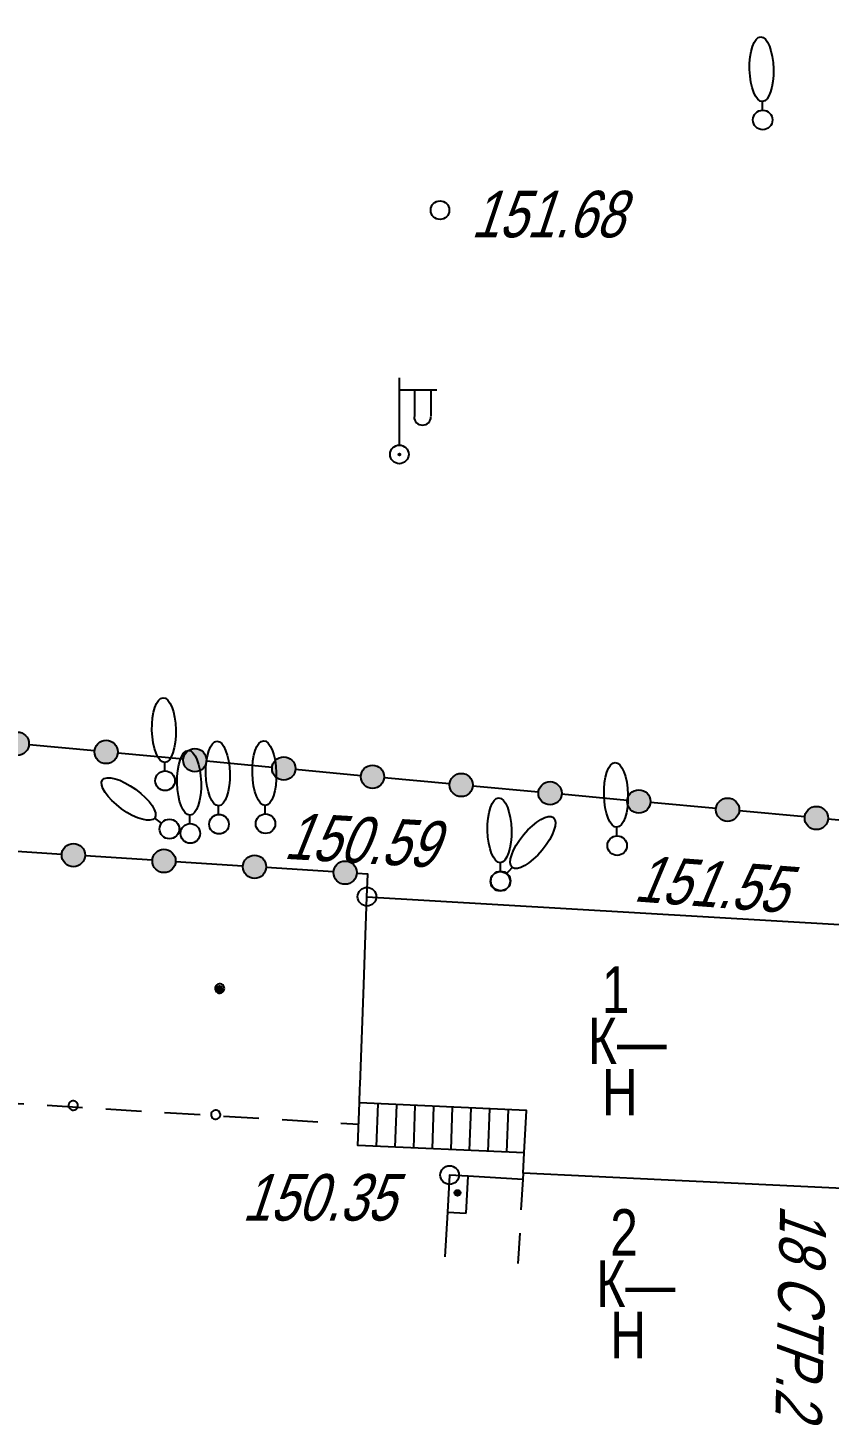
# Model space of a CAD drawing. Header units: metres. Extents: x 4400 to 4556, y 11262 to 11402.
# Drawn here: x 4448.93 to 4466.12, y 11265.99 to 11296.01 of the extents above; entities that cross this region are included whole.
import ezdxf
from ezdxf.enums import TextEntityAlignment as Align

# ---------------------------------------------------------------- set-up
doc = ezdxf.new("R2010")
doc.units = ezdxf.units.M
doc.header["$MEASUREMENT"] = 0
for name, color, linetype, lineweight in [('Внутреннее заполнение', 7, 'Continuous', 25), ('Горизонтали', 7, 'Continuous', 25), ('Граница улицы', 7, 'Continuous', 25), ('Здания', 7, 'Continuous', 25), ('Крыльца', 7, 'Continuous', 25), ('Навесы', 7, 'Continuous', 25), ('Номер дома', 7, 'Continuous', 25), ('Ограды', 7, 'Continuous', 25), ('Отдельно стоящее дерево', 7, 'Continuous', 25), ('Фонари', 7, 'Continuous', 25), ('Части зданий', 7, 'Continuous', 25)]:
    doc.layers.add(name, color=color, linetype=linetype, lineweight=lineweight)
doc.styles.add('Style-RUSSIAN_1251', font='RUSSIAN_1251.shx')
doc.styles.add('Style-RUSSIAN_1251 I 0.32289', font='RUSSIAN_1251.shx', dxfattribs={"oblique": 18.5})

# ---------------------------------------------------------------- blocks, each defined once
blk = doc.blocks.new('PIKET_116')
at = {"layer": 'Горизонтали', "color": 7, "linetype": 'Continuous', "lineweight": 25}
blk.add_arc((0, 0), 0.2, 0, 360, dxfattribs=at)
blk = doc.blocks.new('FONAR5_3')
at = {"layer": 'Фонари', "color": 7, "linetype": 'Continuous', "lineweight": 25}
for p, q in [((0.003, 0.2), (0.003, 1.641)), ((0.017, 1.388), (0.805, 1.388)), ((0.322, 1.371), (0.322, 0.816)), ((0.676, 1.378), (0.676, 0.823))]:
    blk.add_line(p, q, dxfattribs=at)
for centre, radius, start, end in [((0.496, 0.809), 0.181, 180, 0), ((0, 0), 0.2, 0, 360), ((0, 0), 0.02, 0, 360)]:
    blk.add_arc(centre, radius, start, end, dxfattribs=at)
blk = doc.blocks.new('PIKET_117')
at = {"layer": 'Горизонтали', "color": 7, "linetype": 'Continuous', "lineweight": 25}
blk.add_arc((0, 0), 0.2, 0, 360, dxfattribs=at)
blk = doc.blocks.new('TOCSKA_5')
at = {"layer": 'Навесы', "linetype": 'Continuous', "lineweight": 25}
h = blk.add_hatch(color=7, dxfattribs=at)
edge = h.paths.add_edge_path()
edge.add_arc((0, 0), 0.0625, 0, 360)
at = {"layer": 'Навесы', "color": 7, "linetype": 'Continuous', "lineweight": 25}
blk.add_circle((0, 0), 0.0625, dxfattribs=at)
blk = doc.blocks.new('msdElementTypeLineString_63')
at = {"layer": 'Части зданий', "color": 7, "linetype": 'Continuous', "lineweight": 25}
for p, q in [((0.104, 1.802), (0.066, 1.151)), ((0.038, 0.651), (0, 0))]:
    blk.add_line(p, q, dxfattribs=at)
blk = doc.blocks.new('TOCSKA_6')
at = {"layer": 'Части зданий', "linetype": 'Continuous', "lineweight": 25}
h = blk.add_hatch(color=7, dxfattribs=at)
edge = h.paths.add_edge_path()
edge.add_arc((0, 0), 0.0625, 0, 360)
at = {"layer": 'Части зданий', "color": 7, "linetype": 'Continuous', "lineweight": 25}
blk.add_circle((0, 0), 0.0625, dxfattribs=at)
blk = doc.blocks.new('PIKET_214')
at = {"layer": 'Горизонтали', "color": 7, "linetype": 'Continuous', "lineweight": 25}
blk.add_arc((-0.00001, 0.00028), 0.2, 0, 359.999994, dxfattribs=at)
blk = doc.blocks.new('msdElementTypeLine_6')
at = {"layer": 'Навесы', "color": 7, "linetype": 'Continuous', "lineweight": 25}
for p, q in [((0.001, 1.306), (0.382, 1.283)), ((0.881, 1.252), (1.644, 1.206)), ((2.143, 1.176), (2.906, 1.129)), ((3.405, 1.099), (4.168, 1.052)), ((4.667, 1.022), (5.43, 0.976)), ((5.929, 0.945), (6.691, 0.899)), ((7.191, 0.868), (7.953, 0.822)), ((8.452, 0.792), (9.215, 0.745)), ((9.714, 0.715), (10.477, 0.668)), ((10.976, 0.638), (11.739, 0.592)), ((12.238, 0.561), (13.001, 0.515)), ((13.5, 0.484), (14.262, 0.438)), ((14.762, 0.408), (15.524, 0.361)), ((16.023, 0.331), (16.786, 0.284)), ((17.285, 0.254), (18.048, 0.208)), ((18.547, 0.177), (19.31, 0.131)), ((19.809, 0.1), (20.572, 0.054)), ((21.071, 0.024), (21.452, 0))]:
    blk.add_line(p, q, dxfattribs=at)
blk = doc.blocks.new('DEREVO_226')
at = {"layer": 'Отдельно стоящее дерево', "color": 7, "linetype": 'Continuous', "lineweight": 25, "flags": 128}
blk.add_lwpolyline([(-0.007, 0.21), (-0.007, 0.393)], dxfattribs=at)
at = {"layer": 'Отдельно стоящее дерево', "color": 7, "linetype": 'Continuous', "lineweight": 25}
blk.add_arc((0, 0), 0.21, 0, 359.99999, dxfattribs=at)
blk.add_ellipse((-0.0255, 1.088), major_axis=(-0.0185, 0.695), ratio=0.3698286, dxfattribs=at)
blk = doc.blocks.new('DEREVO_227')
at = {"layer": 'Отдельно стоящее дерево', "color": 7, "linetype": 'Continuous', "lineweight": 25, "flags": 128}
blk.add_lwpolyline([(-0.007, 0.21), (-0.007, 0.393)], dxfattribs=at)
at = {"layer": 'Отдельно стоящее дерево', "color": 7, "linetype": 'Continuous', "lineweight": 25}
blk.add_arc((0, 0), 0.21, 0, 360, dxfattribs=at)
blk.add_ellipse((-0.025, 1.088), major_axis=(-0.019, 0.695), ratio=0.369829, dxfattribs=at)
blk = doc.blocks.new('DEREVO_228')
at = {"layer": 'Отдельно стоящее дерево', "color": 7, "linetype": 'Continuous', "lineweight": 25, "flags": 128}
blk.add_lwpolyline([(-0.007, 0.21), (-0.007, 0.393)], dxfattribs=at)
at = {"layer": 'Отдельно стоящее дерево', "color": 7, "linetype": 'Continuous', "lineweight": 25}
blk.add_arc((0, 0), 0.21, 0, 359.99999, dxfattribs=at)
blk.add_ellipse((-0.0255, 1.088), major_axis=(-0.0185, 0.695), ratio=0.3698286, dxfattribs=at)
blk = doc.blocks.new('DEREVO_229')
at = {"layer": 'Отдельно стоящее дерево', "color": 7, "linetype": 'Continuous', "lineweight": 25, "flags": 128}
blk.add_lwpolyline([(-0.007, 0.21), (-0.007, 0.393)], dxfattribs=at)
at = {"layer": 'Отдельно стоящее дерево', "color": 7, "linetype": 'Continuous', "lineweight": 25}
blk.add_arc((0, 0), 0.21, 0, 359.99999, dxfattribs=at)
blk.add_ellipse((-0.0255, 1.088), major_axis=(-0.0185, 0.695), ratio=0.3698286, dxfattribs=at)
blk = doc.blocks.new('DEREVO_230')
at = {"layer": 'Отдельно стоящее дерево', "color": 7, "linetype": 'Continuous', "lineweight": 25, "flags": 128}
blk.add_lwpolyline([(-0.007, 0.21), (-0.007, 0.393)], dxfattribs=at)
at = {"layer": 'Отдельно стоящее дерево', "color": 7, "linetype": 'Continuous', "lineweight": 25}
blk.add_arc((0, 0), 0.21, 0, 359.99999, dxfattribs=at)
blk.add_ellipse((-0.0255, 1.088), major_axis=(-0.0185, 0.695), ratio=0.3698286, dxfattribs=at)
blk = doc.blocks.new('DEREVO_231')
at = {"layer": 'Отдельно стоящее дерево', "color": 7, "linetype": 'Continuous', "lineweight": 25, "flags": 128}
blk.add_lwpolyline([(-0.007, 0.21), (-0.007, 0.393)], dxfattribs=at)
at = {"layer": 'Отдельно стоящее дерево', "color": 7, "linetype": 'Continuous', "lineweight": 25}
blk.add_arc((0, 0), 0.21, 0, 360, dxfattribs=at)
blk.add_ellipse((-0.025, 1.088), major_axis=(-0.019, 0.695), ratio=0.369829, dxfattribs=at)
blk = doc.blocks.new('DEREVO_232')
at = {"layer": 'Отдельно стоящее дерево', "color": 7, "linetype": 'Continuous', "lineweight": 25, "flags": 128}
blk.add_lwpolyline([(-0.007, 0.21), (-0.007, 0.393)], dxfattribs=at)
at = {"layer": 'Отдельно стоящее дерево', "color": 7, "linetype": 'Continuous', "lineweight": 25}
blk.add_arc((0, 0), 0.21, 0, 359.99999, dxfattribs=at)
blk.add_ellipse((-0.0255, 1.088), major_axis=(-0.0185, 0.695), ratio=0.3698286, dxfattribs=at)
blk = doc.blocks.new('DEREVO_233')
at = {"layer": 'Отдельно стоящее дерево', "color": 7, "linetype": 'Continuous', "lineweight": 25, "flags": 128}
blk.add_lwpolyline([(-0.007, 0.21), (-0.007, 0.393)], dxfattribs=at)
at = {"layer": 'Отдельно стоящее дерево', "color": 7, "linetype": 'Continuous', "lineweight": 25}
blk.add_arc((0, 0), 0.21, 0, 359.99999, dxfattribs=at)
blk.add_ellipse((-0.0255, 1.088), major_axis=(-0.0185, 0.695), ratio=0.3698286, dxfattribs=at)
blk = doc.blocks.new('DEREVO_250')
at = {"layer": 'Отдельно стоящее дерево', "color": 7, "linetype": 'Continuous', "lineweight": 25, "flags": 128}
blk.add_lwpolyline([(-0.007, 0.21), (-0.007, 0.393)], dxfattribs=at)
at = {"layer": 'Отдельно стоящее дерево', "color": 7, "linetype": 'Continuous', "lineweight": 25}
blk.add_arc((0, 0), 0.21, 0, 360, dxfattribs=at)
blk.add_ellipse((-0.025, 1.088), major_axis=(-0.019, 0.695), ratio=0.369829, dxfattribs=at)
blk = doc.blocks.new('msdElementTypeLineString_83')
at = {"layer": 'Ограды', "linetype": 'Continuous', "lineweight": 25}
h = blk.add_hatch(color=7, dxfattribs=at)
edge = h.paths.add_edge_path()
edge.add_arc((1.963, 5.602), 0.25, 0, 360)
h = blk.add_hatch(color=7, dxfattribs=at)
edge = h.paths.add_edge_path()
edge.add_arc((3.908, 5.476), 0.25, 0, 360)
h = blk.add_hatch(color=7, dxfattribs=at)
edge = h.paths.add_edge_path()
edge.add_arc((5.853, 5.351), 0.25, 0, 360)
h = blk.add_hatch(color=7, dxfattribs=at)
edge = h.paths.add_edge_path()
edge.add_arc((7.798, 5.226), 0.25, 0, 360)
h = blk.add_hatch(color=7, dxfattribs=at)
edge = h.paths.add_edge_path()
edge.add_arc((0.559, 5.112), 0.25, 0, 360)
h = blk.add_hatch(color=7, dxfattribs=at)
edge = h.paths.add_edge_path()
edge.add_arc((9.742, 5.1), 0.25, 0, 360)
h = blk.add_hatch(color=7, dxfattribs=at)
edge = h.paths.add_edge_path()
edge.add_arc((11.687, 4.975), 0.25, 0, 360)
h = blk.add_hatch(color=7, dxfattribs=at)
edge = h.paths.add_edge_path()
edge.add_arc((13.632, 4.849), 0.25, 0, 360)
h = blk.add_hatch(color=7, dxfattribs=at)
edge = h.paths.add_edge_path()
edge.add_arc((15.577, 4.724), 0.25, 0, 360)
h = blk.add_hatch(color=7, dxfattribs=at)
edge = h.paths.add_edge_path()
edge.add_arc((17.522, 4.598), 0.25, 0, 360)
h = blk.add_hatch(color=7, dxfattribs=at)
edge = h.paths.add_edge_path()
edge.add_arc((19.467, 4.473), 0.25, 0, 360)
h = blk.add_hatch(color=7, dxfattribs=at)
edge = h.paths.add_edge_path()
edge.add_arc((21.411, 4.347), 0.25, 0, 360)
h = blk.add_hatch(color=7, dxfattribs=at)
edge = h.paths.add_edge_path()
edge.add_arc((0.436, 3.167), 0.25, 0, 360)
h = blk.add_hatch(color=7, dxfattribs=at)
edge = h.paths.add_edge_path()
edge.add_arc((0.313, 1.222), 0.25, 0, 360)
at = {"layer": 'Ограды', "color": 7, "linetype": 'Continuous', "lineweight": 25}
for p, q in [((3.659, 5.493), (2.213, 5.586)), ((5.604, 5.367), (4.158, 5.46)), ((7.548, 5.242), (6.102, 5.335)), ((9.493, 5.116), (8.047, 5.209)), ((0.544, 4.863), (0.452, 3.417)), ((11.438, 4.991), (9.992, 5.084)), ((13.383, 4.865), (11.937, 4.958)), ((17.272, 4.614), (15.827, 4.708)), ((19.217, 4.489), (17.771, 4.582)), ((21.162, 4.363), (19.716, 4.457)), ((0.42, 2.918), (0.328, 1.472)), ((0.297, 0.973), (0.251, 0.25))]:
    blk.add_line(p, q, dxfattribs=at)
at = {"layer": 'Ограды', "color": 7, "linetype": 'Continuous', "lineweight": 25, "flags": 128}
for points in [[(1.714, 5.618), (1.348, 5.642), (0.596, 5.69), (0.575, 5.362)], [(15.328, 4.74), (14.469, 4.795), (13.882, 4.833)], [(21.88, 3.83), (21.899, 4.316), (21.661, 4.331)]]:
    blk.add_lwpolyline(points, dxfattribs=at)
at = {"layer": 'Ограды', "color": 7, "linetype": 'Continuous', "lineweight": 25}
for centre in [(1.963, 5.602), (1.963, 5.602), (3.908, 5.476), (3.908, 5.476), (5.853, 5.351), (5.853, 5.351), (7.798, 5.226), (7.798, 5.226), (0.559, 5.112), (0.559, 5.112), (9.742, 5.1), (9.742, 5.1), (11.687, 4.975), (11.687, 4.975), (13.632, 4.849), (13.632, 4.849), (15.577, 4.724), (15.577, 4.724), (17.522, 4.598), (17.522, 4.598), (19.467, 4.473), (19.467, 4.473), (21.411, 4.347), (21.411, 4.347), (0.436, 3.167), (0.436, 3.167), (0.313, 1.222), (0.313, 1.222)]:
    blk.add_circle(centre, 0.25, dxfattribs=at)
blk = doc.blocks.new('msdElementTypeLineString_84')
at = {"layer": 'Ограды', "linetype": 'Continuous', "lineweight": 25}
h = blk.add_hatch(color=7, dxfattribs=at)
edge = h.paths.add_edge_path()
edge.add_arc((8.77, 6.171), 0.25, 0, 360)
h = blk.add_hatch(color=7, dxfattribs=at)
edge = h.paths.add_edge_path()
edge.add_arc((10.676, 5.994), 0.25, 0, 360)
h = blk.add_hatch(color=7, dxfattribs=at)
edge = h.paths.add_edge_path()
edge.add_arc((12.582, 5.817), 0.25, 0, 360)
h = blk.add_hatch(color=7, dxfattribs=at)
edge = h.paths.add_edge_path()
edge.add_arc((14.488, 5.639), 0.25, 0, 360)
h = blk.add_hatch(color=7, dxfattribs=at)
edge = h.paths.add_edge_path()
edge.add_arc((16.394, 5.462), 0.25, 0, 360)
h = blk.add_hatch(color=7, dxfattribs=at)
edge = h.paths.add_edge_path()
edge.add_arc((18.3, 5.285), 0.25, 0, 360)
h = blk.add_hatch(color=7, dxfattribs=at)
edge = h.paths.add_edge_path()
edge.add_arc((20.206, 5.108), 0.25, 0, 360)
h = blk.add_hatch(color=7, dxfattribs=at)
edge = h.paths.add_edge_path()
edge.add_arc((22.112, 4.931), 0.25, 0, 360)
h = blk.add_hatch(color=7, dxfattribs=at)
edge = h.paths.add_edge_path()
edge.add_arc((24.018, 4.754), 0.25, 0, 360)
h = blk.add_hatch(color=7, dxfattribs=at)
edge = h.paths.add_edge_path()
edge.add_arc((25.924, 4.576), 0.25, 0, 360)
at = {"layer": 'Ограды', "color": 7, "linetype": 'Continuous', "lineweight": 25}
for p, q in [((12.333, 5.84), (10.925, 5.971)), ((14.239, 5.663), (12.831, 5.793)), ((16.145, 5.485), (14.737, 5.616)), ((18.051, 5.308), (16.643, 5.439)), ((19.957, 5.131), (18.549, 5.262)), ((21.863, 4.954), (20.455, 5.085)), ((23.769, 4.777), (22.361, 4.908)), ((25.675, 4.599), (24.267, 4.73)), ((27.581, 4.422), (26.173, 4.553))]:
    blk.add_line(p, q, dxfattribs=at)
at = {"layer": 'Ограды', "color": 7, "linetype": 'Continuous', "lineweight": 25, "flags": 128}
blk.add_lwpolyline([(10.427, 6.017), (9.024, 6.147), (9.019, 6.148)], dxfattribs=at)
at = {"layer": 'Ограды', "color": 7, "linetype": 'Continuous', "lineweight": 25}
for centre in [(8.77, 6.171), (8.77, 6.171), (10.676, 5.994), (10.676, 5.994), (12.582, 5.817), (12.582, 5.817), (14.488, 5.639), (14.488, 5.639), (16.394, 5.462), (16.394, 5.462), (18.3, 5.285), (18.3, 5.285), (20.206, 5.108), (20.206, 5.108), (22.112, 4.931), (22.112, 4.931), (24.018, 4.754), (24.018, 4.754), (25.924, 4.576), (25.924, 4.576)]:
    blk.add_circle(centre, 0.25, dxfattribs=at)
blk = doc.blocks.new('msdElementTypeLineString_85')
at = {"layer": 'Граница улицы', "color": 7, "linetype": 'Continuous', "lineweight": 25}
for p, q in [((12.473, 15.275), (12.308, 14.94)), ((12.088, 14.491), (11.759, 13.821)), ((11.539, 13.372), (11.21, 12.702)), ((10.99, 12.253), (10.661, 11.583)), ((9.892, 10.015), (9.563, 9.344)), ((6.674, 7.505), (6.289, 6.866)), ((3.338, 6.402), (2.703, 6.795)), ((4.397, 5.744), (3.762, 6.138)), ((1.819, 5.905), (1.544, 5.211)), ((1.361, 4.746), (1.087, 4.051)), ((0.903, 3.586), (0.629, 2.892)), ((0.445, 2.427), (0.171, 1.732)), ((0.031, 1.284), (0.703, 0.958)), ((1.153, 0.74), (1.825, 0.415)), ((2.267, 0.182), (2.593, 0.001))]:
    blk.add_line(p, q, dxfattribs=at)
at = {"layer": 'Граница улицы', "color": 7, "linetype": 'Continuous', "lineweight": 25, "flags": 128}
for points in [[(10.441, 11.134), (10.225, 10.693), (10.112, 10.463)], [(8.146, 9.187), (7.952, 9.237), (7.75, 9.29), (7.576, 9.001)], [(9.343, 8.895), (9.334, 8.878), (8.63, 9.061)], [(7.318, 8.573), (6.989, 8.027), (6.933, 7.933)], [(2.278, 7.059), (2.275, 7.061), (2.002, 6.37)], [(6.031, 6.437), (5.926, 6.263), (5.646, 5.798)], [(5.388, 5.369), (5.283, 5.195), (4.822, 5.481)]]:
    blk.add_lwpolyline(points, dxfattribs=at)
blk = doc.blocks.new('msdElementTypeTextNode_9')
at = {"layer": 'Здания', "color": 7, "linetype": 'Continuous', "lineweight": 25, "style": 'Style-RUSSIAN_1251', "width": 0.799996}
for s, p in [(' 1 ', (0, 1.1)), ('К—', (0, 0)), (' Н', (0, -1.101))]:
    blk.add_text(s, height=1, dxfattribs=at).set_placement(p, align=Align.MIDDLE_LEFT)
blk = doc.blocks.new('msdElementTypeTextNode_13')
at = {"layer": 'Здания', "color": 7, "linetype": 'Continuous', "lineweight": 25, "style": 'Style-RUSSIAN_1251', "width": 0.799996}
for s, p in [(' 2', (0, 1.1)), ('К—', (0, 0)), (' Н', (0, -1.101))]:
    blk.add_text(s, height=1, dxfattribs=at).set_placement(p, align=Align.MIDDLE_LEFT)

msp = doc.modelspace()

# ---------------------------------------------------------------- linework, layer by layer
at = {"layer": 'Внутреннее заполнение', "color": 7, "linetype": 'Continuous', "lineweight": 25}
for p, q in [((4456.41, 11271.998), (4456.443, 11272.911)), ((4456.81, 11271.98), (4456.843, 11272.893)), ((4457.209, 11271.962), (4457.243, 11272.875)), ((4457.609, 11271.945), (4457.642, 11272.857)), ((4458.009, 11271.927), (4458.042, 11272.839)), ((4458.408, 11271.909), (4458.441, 11272.821)), ((4458.808, 11271.891), (4458.841, 11272.804)), ((4459.207, 11271.873), (4459.241, 11272.786))]:
    msp.add_line(p, q, dxfattribs=at)
at = {"layer": 'Здания', "color": 7, "linetype": 'Continuous', "lineweight": 25, "flags": 128}
for points in [[(4459.556, 11271.424), (4459.581, 11271.856), (4459.633, 11272.768), (4456.044, 11272.929), (4456.055, 11273.238), (4456.058, 11273.324), (4456.136, 11275.467), (4456.16, 11276.12), (4456.205, 11277.358), (4466.351, 11276.764), (4466.846, 11276.74), (4466.845, 11276.723), (4466.799, 11275.775), (4466.769, 11275.147), (4466.751, 11274.786), (4466.75, 11274.752), (4466.636, 11272.415), (4466.572, 11271.084)], [(4466.464, 11268.854), (4466.526, 11270.142), (4466.572, 11271.084), (4462.524, 11271.28), (4459.556, 11271.424), (4459.549, 11271.288), (4458.378, 11271.357), (4457.979, 11271.381), (4457.932, 11270.584), (4457.876, 11269.628)]]:
    msp.add_lwpolyline(points, dxfattribs=at)
at = {"layer": 'Крыльца', "color": 7, "linetype": 'Continuous', "lineweight": 25, "flags": 128}
msp.add_lwpolyline([(4459.581, 11271.856), (4456.011, 11272.016), (4456.044, 11272.929)], dxfattribs=at)
at = {"layer": 'Навесы', "color": 7, "linetype": 'Continuous', "lineweight": 25, "flags": 128}
for points in [[(4453.143, 11275.389), (4453.139, 11275.417), (4453.128, 11275.442), (4453.11, 11275.464), (4453.086, 11275.479), (4453.059, 11275.488), (4453.031, 11275.488), (4453.004, 11275.48), (4452.98, 11275.466), (4452.961, 11275.445), (4452.948, 11275.419), (4452.944, 11275.391), (4452.947, 11275.363), (4452.958, 11275.337), (4452.975, 11275.315), (4452.999, 11275.299), (4453.025, 11275.29), (4453.053, 11275.289), (4453.081, 11275.296), (4453.105, 11275.31), (4453.125, 11275.33), (4453.138, 11275.356), (4453.143, 11275.389)], [(4449.998, 11272.876), (4449.994, 11272.904), (4449.982, 11272.93), (4449.964, 11272.951), (4449.94, 11272.967), (4449.913, 11272.975), (4449.885, 11272.975), (4449.858, 11272.968), (4449.834, 11272.953), (4449.815, 11272.932), (4449.803, 11272.907), (4449.798, 11272.879), (4449.801, 11272.851), (4449.812, 11272.825), (4449.83, 11272.803), (4449.853, 11272.787), (4449.88, 11272.778), (4449.908, 11272.776), (4449.935, 11272.783), (4449.96, 11272.797), (4449.979, 11272.818), (4449.992, 11272.843), (4449.998, 11272.876)], [(4453.057, 11272.679), (4453.042, 11272.733), (4453.024, 11272.754), (4453, 11272.77), (4452.973, 11272.778), (4452.945, 11272.778), (4452.918, 11272.771), (4452.894, 11272.756), (4452.875, 11272.735), (4452.862, 11272.71), (4452.858, 11272.682), (4452.861, 11272.654), (4452.872, 11272.628), (4452.889, 11272.606), (4452.913, 11272.59), (4452.939, 11272.581), (4452.967, 11272.58), (4452.995, 11272.586), (4453.019, 11272.601), (4453.039, 11272.621), (4453.052, 11272.646), (4453.057, 11272.674), (4453.057, 11272.679)]]:
    msp.add_lwpolyline(points, dxfattribs=at)
at = {"layer": 'Части зданий', "color": 7, "linetype": 'Continuous', "lineweight": 25, "flags": 128}
msp.add_lwpolyline([(4458.331, 11270.56), (4458.378, 11271.357), (4457.979, 11271.381), (4457.932, 11270.584), (4458.331, 11270.56)], dxfattribs=at)

# ---------------------------------------------------------------- block references
at = {"layer": 'Горизонтали', "color": 7, "linetype": 'Continuous', "lineweight": 25}
for name, p in [('PIKET_117', (4457.773, 11292.1)), ('PIKET_116', (4456.205, 11277.358)), ('PIKET_214', (4457.979, 11271.381))]:
    msp.add_blockref(name, p, dxfattribs=at)
at = {"layer": 'Граница улицы', "color": 7, "linetype": 'Continuous', "lineweight": 25}
msp.add_blockref('msdElementTypeLineString_85', (4444.379, 11293.975), dxfattribs=at)
at = {"layer": 'Здания', "color": 7, "linetype": 'Continuous', "lineweight": 25}
for name, p in [('msdElementTypeTextNode_9', (4460.949, 11274.263)), ('msdElementTypeTextNode_13', (4461.129, 11269.049))]:
    msp.add_blockref(name, p, dxfattribs=at)
at = {"layer": 'Навесы', "color": 7, "linetype": 'Continuous', "lineweight": 25}
for name, p in [('TOCSKA_5', (4453.042, 11275.382)), ('msdElementTypeLine_6', (4434.575, 11272.472))]:
    msp.add_blockref(name, p, dxfattribs=at)
at = {"layer": 'Ограды', "color": 7, "linetype": 'Continuous', "lineweight": 25}
for name, p in [('msdElementTypeLineString_84', (4439.929, 11274.472)), ('msdElementTypeLineString_83', (4434.325, 11273.528))]:
    msp.add_blockref(name, p, dxfattribs=at)
at = {"layer": 'Отдельно стоящее дерево', "color": 7, "linetype": 'Continuous', "lineweight": 25}
for name, p in [('DEREVO_250', (4464.701, 11294.037)), ('DEREVO_232', (4451.871, 11279.848)), ('DEREVO_229', (4453.028, 11278.915)), ('DEREVO_228', (4454.027, 11278.925)), ('DEREVO_230', (4452.412, 11278.717)), ('DEREVO_233', (4461.576, 11278.456)), ('DEREVO_226', (4459.075, 11277.696))]:
    msp.add_blockref(name, p, dxfattribs=at)
for name, p, rotation in [('DEREVO_231', (4451.964, 11278.812), 52.40191128045946), ('DEREVO_227', (4459.067, 11277.688), 318.722932222757)]:
    msp.add_blockref(name, p, dxfattribs=dict(at, rotation=rotation))
at = {"layer": 'Фонари', "color": 7, "linetype": 'Continuous', "lineweight": 25}
msp.add_blockref('FONAR5_3', (4456.9, 11286.855), dxfattribs=at)
at = {"layer": 'Части зданий', "color": 7, "linetype": 'Continuous', "lineweight": 25}
for name, p in [('TOCSKA_6', (4458.148, 11270.997)), ('msdElementTypeLineString_63', (4459.445, 11269.486))]:
    msp.add_blockref(name, p, dxfattribs=at)

# ---------------------------------------------------------------- texts
at = {"layer": 'Горизонтали', "color": 7, "linetype": 'Continuous', "lineweight": 25, "style": 'Style-RUSSIAN_1251 I 0.32289', "oblique": 18.5, "width": 0.799996}
for s, p in [('151.68', (4458.433, 11291.515)), ('150.35', (4453.521, 11270.403))]:
    msp.add_text(s, height=1, dxfattribs=at).set_placement(p)
for s, rotation, p in [('150.59', 356.6475, (4454.406, 11278.174)), ('151.55', 355.669, (4461.915, 11277.261))]:
    msp.add_text(s, height=1, rotation=rotation, dxfattribs=at).set_placement(p)
at = {"layer": 'Номер дома', "color": 7, "linetype": 'Continuous', "lineweight": 25, "style": 'Style-RUSSIAN_1251 I 0.32289', "oblique": 18.5, "width": 0.799996}
msp.add_text('18 СТР.2', height=1, rotation=268.6835, dxfattribs=at).set_placement((4465.077, 11270.757))

doc.saveas('drawing.dxf')
